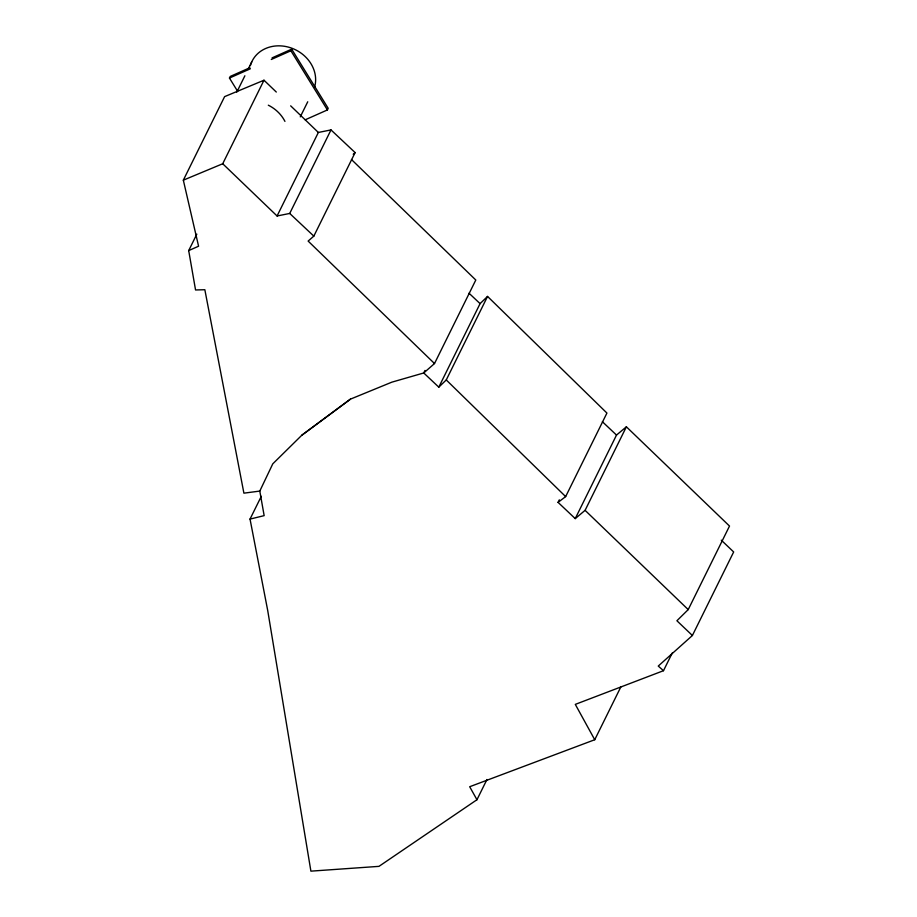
<?xml version="1.0" encoding="UTF-8"?>
<svg xmlns="http://www.w3.org/2000/svg" width="917" height="917" viewBox="0 0 917 917"><rect width="100%" height="100%" fill="white"/><g stroke="black" fill="none" stroke-linecap="round" stroke-linejoin="round"><path stroke-width="1.38" d="M486.961 779.496L476.955 799.739L378.973 866.359L310.897 871.15L267.695 610.413L250.032 519.091L264.153 515.641L259.798 491.076L272.773 463.853L301.808 435.231L350.466 399.124L391.823 382.171L423.746 372.967L434.509 363.545L475.797 280.017L351.463 159.524M237.652 91.333L229.456 78.048L230.247 76.443L249.86 67.732M259.798 491.076L243.899 493.163L204.846 289.726L195.55 289.967L188.696 250.593L198.576 246.215L183.331 180.168L224.608 96.629L263.993 80.226L276.304 92.044M236.804 92.124L244.885 75.779M247.991 69.497L251.716 61.943M183.331 180.168L222.716 163.753L263.993 80.226M188.696 250.593L196.823 234.144M271.283 59.479L290.895 50.767L291.686 49.163L328.206 108.332L327.415 109.937L305.189 119.806M300.283 116.86L307.745 101.776M222.716 163.753L277.083 215.988L318.359 132.461L331.003 129.916L355.12 152.589L313.832 236.127L308.123 241.068L434.509 363.545M277.083 215.988L289.715 213.443L331.003 129.916M250.032 519.091L261.299 496.315M424.995 370.434L423.746 372.967L438.796 387.157L446.258 379.947L487.546 296.42L606.928 413.063L565.651 496.601L558.063 502.367L575.234 518.609L585.092 510.333L626.38 426.795L729.508 526.06L688.22 609.599L676.906 620.752L692.392 635.492L658.257 666.063L663.495 670.694L672.253 652.973M438.796 387.157L480.084 303.63L487.546 296.42M558.063 502.367L559.313 499.834M575.234 518.609L616.511 435.071L626.38 426.795M476.955 799.739L469.687 786.729L594.743 739.732L621.015 686.581M692.392 635.492L733.669 551.965L721.289 540.17M353.217 154.239L355.12 152.589M301.808 435.231L350.466 399.124M272.074 57.874L291.686 49.163M229.456 78.048L250.375 68.764M663.495 670.694L575.303 704.382L594.743 739.732M289.715 213.443L313.832 236.127M469.034 293.222L480.084 303.63M602.377 421.705L616.511 435.071M290.666 105.845L318.359 132.461M585.092 510.333L688.22 609.599M446.258 379.947L565.651 496.601M290.895 50.767L327.415 109.937M250.398 65.577A33.952 29.436 26.3 0 1 290.54 47.753A33.952 29.436 26.3 0 1 314.657 86.828M268.314 105.191A33.952 29.436 26.3 0 1 284.946 121.388"/></g></svg>
